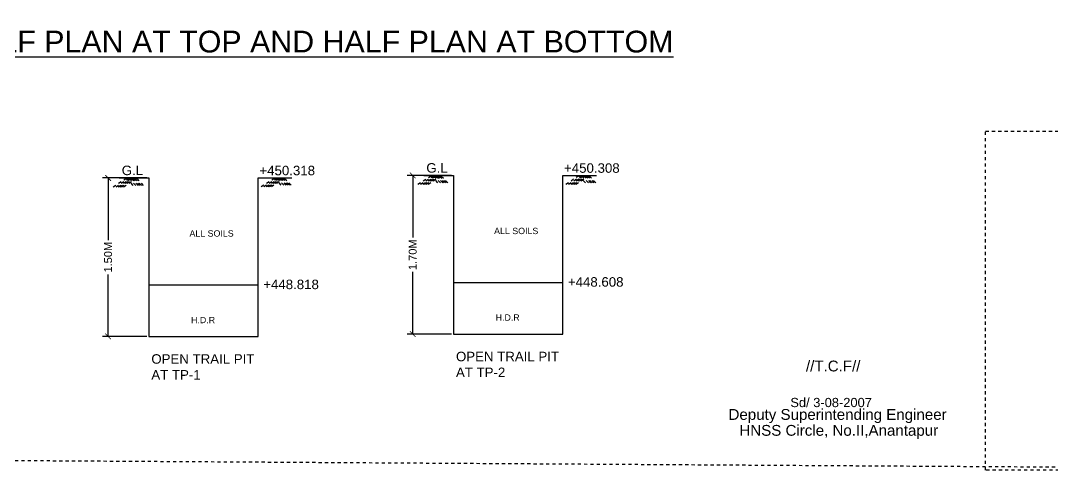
# Model space of a CAD drawing. Header units: inches. Extents: x 334 to 11487, y 381 to 10656.
# Drawn here: x 649.5 to 682.13, y 470.01 to 484.35 of the extents above; entities that cross this region are included whole.
import ezdxf

# ---------------------------------------------------------------- set-up
doc = ezdxf.new("R2010")
doc.units = ezdxf.units.IN
doc.header["$MEASUREMENT"] = 0
doc.linetypes.add('DASHDOT', pattern=[1, 0.5, -0.25, 0, -0.25])
doc.linetypes.add('HIDDEN', pattern=[9.525, 6.35, -3.175])
for name, color, linetype in [('DIMENSION', 255, 'Continuous'), ('DRAWING', 7, 'Continuous'), ('TEXT', 255, 'Continuous')]:
    doc.layers.add(name, color=color, linetype=linetype)
doc.styles.get("Standard").update_dxf_attribs({"font": 'arial.ttf'})
doc.dimstyles.new('dig', dxfattribs={"dimtxt": 0.1875, "dimasz": 0.18, "dimexe": 0.18, "dimexo": 0.0625, "dimgap": 0.09, "dimtad": 0, "dimtih": 1, "dimtoh": 1, "dimdec": 4, "dimzin": 0, "dimdsep": 46, "dimtxsty": 'Standard', "dimblk": 'ARCHTICK', "dimcen": 0.09, "dimadec": 0, "dimazin": 0, "dimtfac": 1, "dimtdec": 4, "dimtofl": 0, "dimtmove": 0, "dimatfit": 3, "dimldrblk": 'ARCHTICK', "dimfxl": 1, "dimtolj": 1, "dimtzin": 0, "dimarcsym": 0})

# ---------------------------------------------------------------- blocks, each defined once
blk = doc.blocks.new('_ArchTick')
at = {"color": 0, "linetype": 'ByBlock', "const_width": 0.15}
blk.add_lwpolyline([(-0.5, -0.5), (0.5, 0.5)], dxfattribs=at)
blk = doc.blocks.new('*D94')
at = {"layer": 'Defpoints', "color": 0, "linetype": 'HIDDEN', "transparency": 16777216}
for p in [(663.187, 479.458), (661.9, 474.447), (663.187, 474.447)]:
    blk.add_point(p, dxfattribs=at)
at = {"layer": 'DIMENSION', "color": 0, "linetype": 'HIDDEN', "lineweight": -2, "transparency": 16777216}
for p, q in [((663.125, 479.458), (661.72, 479.458)), ((661.9, 479.458), (661.9, 477.496)), ((661.9, 474.447), (661.9, 476.409)), ((663.125, 474.447), (661.72, 474.447))]:
    blk.add_line(p, q, dxfattribs=at)
at = {"layer": 'DIMENSION', "color": 0, "linetype": 'HIDDEN', "lineweight": -2, "transparency": 16777216, "xscale": 0.18, "yscale": 0.18, "zscale": 0.18}
for p, rotation in [((661.9, 479.458), 90), ((661.9, 474.447), 270)]:
    blk.add_blockref('_ArchTick', p, dxfattribs=dict(at, rotation=rotation))
at = {"layer": 'DIMENSION', "color": 0, "linetype": 'HIDDEN', "transparency": 16777216, "insert": (661.9, 476.952), "char_height": 0.25, "attachment_point": 5, "rotation": 90}
blk.add_mtext('\\A1;1.70M', dxfattribs=at)
blk = doc.blocks.new('*D95')
at = {"layer": 'Defpoints', "color": 0, "linetype": 'HIDDEN', "transparency": 16777216}
for p in [(653.552, 479.379), (652.265, 474.369), (653.552, 474.369)]:
    blk.add_point(p, dxfattribs=at)
at = {"layer": 'DIMENSION', "color": 0, "linetype": 'HIDDEN', "lineweight": -2, "transparency": 16777216}
for p, q in [((653.489, 479.379), (652.085, 479.379)), ((652.265, 479.379), (652.265, 477.417)), ((652.265, 474.369), (652.265, 476.331)), ((653.489, 474.369), (652.085, 474.369))]:
    blk.add_line(p, q, dxfattribs=at)
at = {"layer": 'DIMENSION', "color": 0, "linetype": 'HIDDEN', "lineweight": -2, "transparency": 16777216, "xscale": 0.18, "yscale": 0.18, "zscale": 0.18}
for p, rotation in [((652.265, 479.379), 90), ((652.265, 474.369), 270)]:
    blk.add_blockref('_ArchTick', p, dxfattribs=dict(at, rotation=rotation))
at = {"layer": 'DIMENSION', "color": 0, "linetype": 'HIDDEN', "transparency": 16777216, "insert": (652.265, 476.874), "char_height": 0.25, "attachment_point": 5, "rotation": 90}
blk.add_mtext('\\A1;1.50M', dxfattribs=at)

msp = doc.modelspace()

# ---------------------------------------------------------------- linework, layer by layer
at = {"layer": 'DIMENSION', "linetype": 'DASHDOT', "ltscale": 0.02}
for points in [[(662.47997, 479.43947), (662.06022, 479.16902)], [(662.56975, 479.43947), (662.15001, 479.16902)], [(662.64158, 479.43947), (662.22184, 479.16902)], [(662.69074, 479.43947), (662.27099, 479.16902)], [(662.74745, 479.43947), (662.32771, 479.16902)], [(662.80416, 479.43947), (662.38441, 479.16902)], [(662.47997, 479.43947), (662.7064, 479.20069)], [(662.56975, 479.43947), (662.79619, 479.20069)], [(662.64158, 479.43947), (662.86802, 479.20069)], [(662.69074, 479.43947), (662.91717, 479.20069)], [(662.74745, 479.43947), (662.97389, 479.20069)], [(662.80416, 479.43947), (663.03059, 479.20069)], [(667.15898, 479.44375), (666.73924, 479.1733)], [(667.24877, 479.44375), (666.82902, 479.1733)], [(667.3206, 479.44375), (666.90086, 479.1733)], [(667.36975, 479.44375), (666.95001, 479.1733)], [(667.42647, 479.44375), (667.00672, 479.1733)], [(667.48317, 479.44375), (667.06343, 479.1733)], [(667.15898, 479.44375), (667.38542, 479.20497)], [(667.24877, 479.44375), (667.47521, 479.20497)], [(667.3206, 479.44375), (667.54704, 479.20497)], [(667.36975, 479.44375), (667.59619, 479.20497)], [(667.42647, 479.44375), (667.6529, 479.20497)], [(667.48317, 479.44375), (667.70961, 479.20497)], [(652.84441, 479.36118), (652.42466, 479.09073)], [(652.93419, 479.36118), (652.51445, 479.09073)], [(653.00602, 479.36118), (652.58628, 479.09073)], [(653.05517, 479.36118), (652.63543, 479.09073)], [(653.11189, 479.36118), (652.69214, 479.09073)], [(653.1686, 479.36118), (652.74885, 479.09073)], [(652.84441, 479.36118), (653.07084, 479.1224)], [(652.93419, 479.36118), (653.16063, 479.1224)], [(653.00602, 479.36118), (653.23246, 479.1224)], [(653.05517, 479.36118), (653.28161, 479.1224)], [(653.11189, 479.36118), (653.33833, 479.1224)], [(653.1686, 479.36118), (653.39503, 479.1224)], [(657.52342, 479.36546), (657.10368, 479.09501)], [(657.61321, 479.36546), (657.19346, 479.09501)], [(657.68504, 479.36546), (657.26529, 479.09501)], [(657.73419, 479.36546), (657.31445, 479.09501)], [(657.7909, 479.36546), (657.37116, 479.09501)], [(657.84761, 479.36546), (657.42787, 479.09501)], [(657.52342, 479.36546), (657.74986, 479.12668)], [(657.61321, 479.36546), (657.83964, 479.12668)], [(657.68504, 479.36546), (657.91147, 479.12668)], [(657.73419, 479.36546), (657.96063, 479.12668)], [(657.7909, 479.36546), (658.01734, 479.12668)], [(657.84761, 479.36546), (658.07405, 479.12668)]]:
    msp.add_lwpolyline(points, dxfattribs=at)
at = {"layer": 'DRAWING', "linetype": 'DASHDOT', "ltscale": 0.02}
msp.add_lwpolyline([(619.34798, 538.87389), (718.64484, 538.25588), (718.22011, 470.01199), (618.92325, 470.62999)], close=True, dxfattribs=at)
at = {"layer": 'DRAWING', "linetype": 'HIDDEN'}
for points in [[(662.25116, 479.45769), (663.18728, 479.45769), (663.18728, 474.44697), (666.65011, 474.44697), (666.65011, 479.45769), (667.71041, 479.45769)], [(652.61559, 479.3794), (653.55172, 479.3794), (653.55172, 474.36868), (657.01454, 474.36868), (657.01454, 479.3794), (658.07485, 479.3794)], [(653.55172, 475.99644), (657.01454, 475.99644)], [(663.18728, 476.07473), (666.65011, 476.07473)]]:
    msp.add_lwpolyline(points, dxfattribs=at)
at = {"layer": 'TEXT', "linetype": 'DASHDOT', "ltscale": 0.02}
msp.add_lwpolyline([(680.02178, 480.85819), (697.7399, 480.85819), (697.7399, 470.13945), (680.02178, 470.13945)], close=True, dxfattribs=at)

# ---------------------------------------------------------------- texts
at = {"layer": 'TEXT'}
for s, height, p in [('%%UHALF PLAN AT TOP AND HALF PLAN AT BOTTOM', 0.6875, (647.52277, 483.3444)), ('//T.C.F//', 0.341748, (674.33834, 473.26421)), ('Sd/ 3-08-2007', 0.2914309, (673.84438, 472.13653)), ('Deputy Superintending Engineer', 0.3417479, (671.88899, 471.73379)), ('HNSS Circle, No.II,Anantapur', 0.3417479, (672.23301, 471.2314))]:
    msp.add_text(s, height=height, dxfattribs=at).set_placement(p)
at = {"layer": 'TEXT', "attachment_point": 1}
for s, insert, char_height, width in [('G.L', (652.69578, 479.76765), 0.3, 1.105955), ('+450.318', (657.05145, 479.76324), 0.3, 1.105955), ('G.L', (662.33134, 479.84594), 0.3, 1.105955), ('+450.308', (666.68701, 479.84153), 0.3, 1.105955), ('ALL SOILS', (664.47405, 477.80336), 0.2, 1.9709956), ('ALL SOILS', (654.83849, 477.72507), 0.2, 1.9709956), ('+448.818', (657.1724, 476.16436), 0.3, 1.105955), ('+448.608', (666.80796, 476.24265), 0.3, 1.105955), ('H.D.R', (654.88768, 474.98897), 0.2, 1.9709956), ('H.D.R', (664.52324, 475.06727), 0.2, 1.9709956), ('OPEN TRAIL PIT AT TP-2', (663.26814, 473.88613), 0.3, 3.3241253), ('OPEN TRAIL PIT AT TP-1', (653.63258, 473.80784), 0.3, 3.3241253)]:
    msp.add_mtext(s, dxfattribs=dict(at, insert=insert, char_height=char_height, width=width))

# ---------------------------------------------------------------- dimensions: what is measured, and where the dimension line sits
at = {"layer": 'DIMENSION', "linetype": 'HIDDEN'}
for base, p1, p2, text, picture, middle in [((652.2647, 474.36868), (653.55172, 479.3794), (653.55172, 474.36868), '1.50M', '*D95', (652.2647, 476.87404)), ((661.90026, 474.44697), (663.18728, 479.45769), (663.18728, 474.44697), '1.70M', '*D94', (661.90026, 476.95233))]:
    dim = msp.add_linear_dim(base=base, p1=p1, p2=p2, angle=90, text=text, dimstyle='dig', override={"dimtxt": 0.25}, dxfattribs=at)
    dim.commit()
    dim.dimension.update_dxf_attribs({"geometry": picture, "text_midpoint": middle, "text_rotation": 90})

doc.saveas('drawing.dxf')
